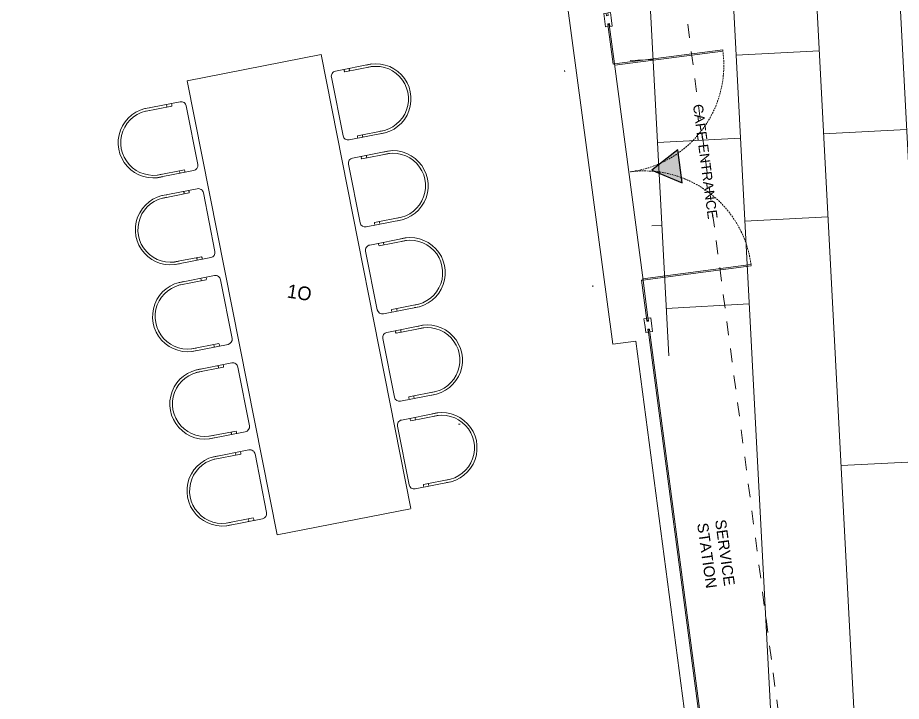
# Model space of a CAD drawing. Header units: millimetres. Extents: x 9159 to 17971, y 10368 to 13314.
# Drawn here: x 15619 to 16267, y 11811 to 12313 of the extents above; entities that cross this region are included whole.
import ezdxf

# ---------------------------------------------------------------- set-up
doc = ezdxf.new("R2010")
doc.units = ezdxf.units.MM
doc.header["$LTSCALE"] = 5
doc.linetypes.add('HIDDEN', pattern=[0.375, 0.25, -0.125])
doc.linetypes.add('XKITLINE02', pattern=[4, 2, -2])
for name, color, linetype, lineweight in [('ALCIPANEL', 94, 'Continuous', 18), ('Ar-DOOR-OPEN', 250, 'HIDDEN', 0), ('Ar-WINDOW-GLASS', 124, 'Continuous', 5), ('AR-WINDOW-PROFILE', 154, 'Continuous', 13), ('Auto-Tefris', 32, 'Continuous', 18), ('BEYAZ', 250, 'Continuous', 5), ('kesit', 7, 'Continuous', 0), ('SAF_DOSEME-TAS3', 251, 'Continuous', 0), ('SİLME  İZ', 42, 'Continuous', 0), ('TEFRIS-MOBILYA', 27, 'Continuous', 5)]:
    doc.layers.add(name, color=color, linetype=linetype, lineweight=lineweight)
doc.layers.add('VİTRACONT', color=1, linetype='Continuous')

# ---------------------------------------------------------------- blocks, each defined once
blk = doc.blocks.new('RT2')
at = {"layer": 'Auto-Tefris'}
for p, q in [((142.89, -17093.63), (114.98, -17118.61)), ((190.59, -17139.05), (150.31, -17094.04)), ((137.92, -17101.6), (116.81, -17120.49)), ((161.05, -17169.01), (181.71, -17150.52)), ((162.74, -17171.03), (190.18, -17146.47)), ((114.32, -17166.72), (114.35, -17166.76)), ((114.35, -17166.76), (114.32, -17166.72))]:
    blk.add_line(p, q, dxfattribs=at)
for centre, radius, start, end in [((146.39, -17097.54), 5.25, 41.83107, 131.83107), ((131.48, -17105.6), 2.58, 11.21615, 72.44598), ((135.4, -17102.1), 2.58, 11.21615, 72.44598), ((140.83, -17143.03), 35.56, 127.02225, 315.62583), ((140.83, -17143.03), 32.93, 127.02225, 315.62583), ((186.68, -17142.55), 5.25, 311.83107, 41.83107), ((180.94, -17152.98), 2.58, 11.21615, 72.44598), ((177.02, -17156.48), 2.58, 11.21615, 72.44598)]:
    blk.add_arc(centre, radius, start, end, dxfattribs=at)

msp = doc.modelspace()

# ---------------------------------------------------------------- hatches: boundary and pattern name
h = msp.add_hatch(color=0)
h.dxf.hatch_style = 1
h.paths.add_polyline_path([(16106.57, 12191.7), (16103.41, 12215.76), (16084.15, 12200.99)])

# ---------------------------------------------------------------- linework, layer by layer
at = {"color": 1, "elevation": 22.59}
msp.add_lwpolyline([(16084.15, 12200.99), (16106.57, 12191.7), (16103.41, 12215.76)], close=True, dxfattribs=at)
at = {"layer": 'ALCIPANEL'}
msp.add_line((15976.92, 12664.25, 0), (16055.66, 12073.2, 0), dxfattribs=at)
at = {"layer": 'Ar-DOOR-OPEN'}
for centre, start, end in [((16058.03, 12278.03, -0.02), 277.50484, 7.50434), ((16078.65, 12121.38, -0.02), 7.49253, 97.49203)]:
    msp.add_arc(centre, 79, start, end, dxfattribs=at)
at = {"layer": 'Ar-WINDOW-GLASS'}
for p, q in [((16054.55, 12312.15), (16054.56, 12312.15)), ((16053.09, 12307.92), (16052.1, 12307.79)), ((16052.1, 12307.79, 0), (16055.92, 12278.77, -0.02)), ((16052.1, 12307.79, 0), (16055.92, 12278.77, -0.02)), ((16053.09, 12307.92, 0), (16056.91, 12278.9, -0.02)), ((16053.09, 12307.92, 0), (16056.91, 12278.9, -0.02)), ((16056.91, 12278.9, -0.08), (16055.92, 12278.77, -0.08)), ((16056.91, 12278.9, -0.08), (16055.92, 12278.77, -0.08)), ((16077.79, 12120.27, -0.08), (16076.8, 12120.14, -0.08)), ((16077.79, 12120.27, -0.08), (16076.8, 12120.14, -0.08)), ((16076.8, 12120.14, -0.14), (16080.68, 12090.61, -0.17)), ((16076.8, 12120.14, -0.14), (16080.68, 12090.61, -0.17)), ((16077.79, 12120.27, -0.14), (16081.68, 12090.74, -0.17)), ((16077.79, 12120.27, -0.14), (16081.68, 12090.74, -0.17)), ((16081.68, 12090.74, -0.17), (16080.68, 12090.61, -0.17)), ((16081.68, 12090.74, -0.17), (16080.68, 12090.61, -0.17)), ((16082.59, 12083.8, -0.17), (16081.6, 12083.67, -0.17)), ((16142.7, 11619.44), (16081.6, 12083.67)), ((16082.59, 12083.8), (16143.7, 11619.57)), ((16084.18, 12087.04), (16084.19, 12087.04)), ((16057.72, 12073.47), (16057.72, 12073.47)), ((16132.79, 11618.14), (16072.6, 12075.43)), ((16080.53, 12076.47), (16080.53, 12076.47)), ((16074.55, 12060.56), (16074.55, 12060.56)), ((15942.55, 12014.68), (15943.68, 12014.65))]:
    msp.add_line(p, q, dxfattribs=at)
for points, elevation in [([(16136.23, 12289.34), (16056.91, 12278.9)], -0.02), ([(16136.23, 12289.34), (16136.36, 12288.35)], -0.02), ([(16020.24, 12274.07), (16020.37, 12273.08)], 0.06), ([(16156.97, 12131.7), (16077.66, 12121.26)], -0.08), ([(16156.97, 12131.7), (16157.11, 12130.7)], -0.08), ([(16040.98, 12116.43), (16041.12, 12115.44)], 0)]:
    msp.add_lwpolyline(points, dxfattribs=dict(at, elevation=elevation))
at = {"layer": 'Ar-WINDOW-GLASS', "extrusion": (0.130479, -0.991451, 0)}
for points, elevation in [([(17521.78, -0.08), (17601.78, -0.02), (17521.78, -0.08)], -10077.83), ([(17521.78, -0.14), (17601.79, -0.08), (17521.78, -0.14)], -9918.83)]:
    msp.add_lwpolyline(points, dxfattribs=dict(at, elevation=elevation))
at = {"layer": 'Ar-WINDOW-GLASS', "extrusion": (-0.991445, -0.130525, 0)}
for points, elevation in [([(-10078.03, -0.02), (-10077.03, -0.08)], -17522.25), ([(-9919.03, -0.08), (-9918.03, -0.14)], -17522.24)]:
    msp.add_lwpolyline(points, dxfattribs=dict(at, elevation=elevation))
at = {"layer": 'AR-WINDOW-PROFILE'}
for points in [[(16054.74, 12310.66), (16053.96, 12316.61), (16052.08, 12316.36), (16052.34, 12314.38), (16051.15, 12314.22), (16050.89, 12316.21), (16049, 12315.96), (16049.79, 12310.01)], [(16054.48, 12312.65), (16055.27, 12306.7), (16053.38, 12306.45), (16053.12, 12308.43), (16051.93, 12308.28), (16052.19, 12306.29), (16050.31, 12306.05), (16049.53, 12311.99)]]:
    msp.add_lwpolyline(points, dxfattribs=at)
at = {"layer": 'AR-WINDOW-PROFILE', "elevation": -0.17}
for points in [[(16084.25, 12086.54), (16083.46, 12092.49), (16081.58, 12092.24), (16081.84, 12090.26), (16080.65, 12090.11), (16080.39, 12092.09), (16078.51, 12091.84), (16079.29, 12085.89)], [(16083.98, 12088.53), (16084.77, 12082.58), (16082.88, 12082.33), (16082.62, 12084.31), (16081.43, 12084.16), (16081.69, 12082.17), (16079.81, 12081.93), (16079.03, 12087.87)]]:
    msp.add_lwpolyline(points, dxfattribs=at)
at = {"layer": 'BEYAZ'}
msp.add_line((16056.91, 12278.9, -0.08), (16077.79, 12120.27, -0.14), dxfattribs=at)
at = {"layer": 'kesit'}
for p, q in [((15743.61, 12266.44, 52.96), (15841.72, 12285.84, 52.96)), ((15841.72, 12285.84, 52.96), (15907.61, 11952.58, 52.96)), ((15743.61, 12266.44, 52.96), (15809.47, 11933.39, 52.96)), ((16072.6, 12075.43), (16055.66, 12073.2)), ((15809.47, 11933.39, 52.96), (15907.26, 11952.51, 52.96))]:
    msp.add_line(p, q, dxfattribs=at)
at = {"layer": 'SAF_DOSEME-TAS3'}
for p, q in [((16051.46, 12927.16), (16096.66, 12064.7)), ((16112.51, 12927.16), (16186.1, 11522.98)), ((16173.55, 12927.16), (16246.65, 11532.44)), ((16234.59, 12927.16), (16307.23, 11541.16)), ((16146.14, 12285.38), (16207.02, 12288.57)), ((16068.34, 12281.3), (16085.27, 12282.18)), ((16210.21, 12227.69), (16271.09, 12230.88)), ((16088.46, 12221.31), (16149.33, 12224.5)), ((16152.52, 12163.62), (16213.4, 12166.81)), ((16084.2, 12160.04), (16091.65, 12160.43)), ((16094.84, 12099.56), (16155.71, 12102.75)), ((16222.97, 11984.18), (16283.85, 11987.37))]:
    msp.add_line(p, q, dxfattribs=at)
at = {"layer": 'SİLME  İZ', "linetype": 'XKITLINE02'}
msp.add_lwpolyline([(15781.84, 12748.25, -0.000494), (15793.46, 12750.43, -0.125125), (16057.75, 12709.21), (16085.78, 12496.33), (16095.69, 12497.63), (16115.27, 12348.92), (16105.35, 12347.61), (16199.37, 11633.43), (16209.28, 11634.73), (16229.87, 11478.34), (16075.52, 11444.99), (16073.47, 11454.5, 0.019701), (15465.92, 11291.72, -0.019701)], format="xyb", dxfattribs=at)

# ---------------------------------------------------------------- block references
at = {"layer": 'VİTRACONT', "lineweight": 50, "yscale": 0.7259999999951106}
for p, xscale, zscale, rotation in [((5996.67, 19815.71, 52.96), -0.7259999999985776, 0.7260000000000008, 53.05362011143332), ((21993.24, 22970.04, 52.96), 0.726000000008305, 0.7260000000000009, 329.2562278191994), ((6009.22, 19751.93, 52.96), -0.7259999999985776, 0.7260000000000008, 53.05362011143332), ((22005.84, 22906.27, 52.96), 0.726000000008305, 0.7260000000000009, 329.2562278191994), ((6021.77, 19688.16, 52.96), -0.7259999999985776, 0.7260000000000008, 53.05362011143332), ((22018.44, 22842.51, 52.96), 0.726000000008305, 0.7260000000000009, 329.2562278191994), ((6034.38, 19624.03, 52.96), -0.7259999999985776, 0.7260000000000008, 53.05362011143332), ((22031.11, 22778.39, 52.96), 0.726000000008305, 0.7260000000000009, 329.2562278191994), ((6045.08, 19559.76, 52.96), -0.7259999999985776, 0.7260000000000008, 53.05362011143332), ((22043.72, 22714.63, 52.96), 0.726000000008305, 0.7260000000000009, 329.2562278191994)]:
    msp.add_blockref('RT2', p, dxfattribs=dict(at, xscale=xscale, zscale=zscale, rotation=rotation))

# ---------------------------------------------------------------- texts
at = {"color": 0, "insert": (16132.6, 12165.62, 22.59), "char_height": 7.2, "attachment_point": 3, "rotation": 277.47662}
msp.add_mtext_dynamic_manual_height_columns('{\\f@Arial Unicode MS|b0|i0|c162|p34;CAFE ENTRANCE}', width=9225.4893, gutter_width=500, heights=[0], dxfattribs=at)
at = {"layer": 'kesit', "insert": (15817.86, 12117.44, 52.96), "char_height": 10, "attachment_point": 1, "rotation": 351.16504}
msp.add_mtext_dynamic_manual_height_columns('1O', width=58.1635, gutter_width=12.5, heights=[0], dxfattribs=at)
at = {"layer": 'TEFRIS-MOBILYA', "color": 1, "insert": (16145.27, 11896.56, 22.59), "char_height": 8, "attachment_point": 3, "rotation": 277.92393}
msp.add_mtext_dynamic_manual_height_columns('{\\fSwis721 LtEx BT|b0|i0|c162|p34;SERVICE\\PSTATION}', width=9225.4893, gutter_width=500, heights=[0], dxfattribs=at)

doc.saveas('drawing.dxf')
